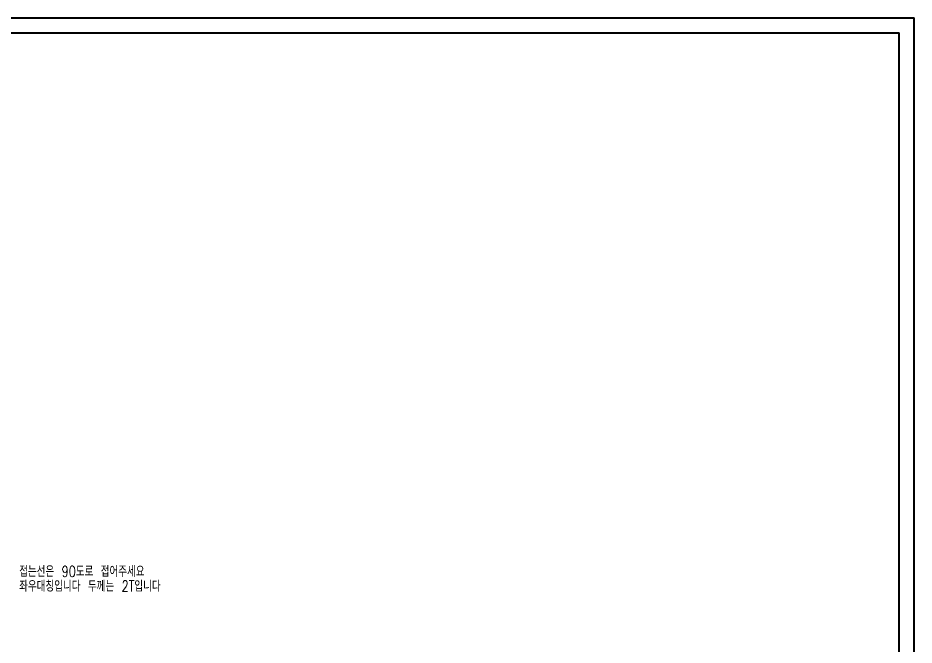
# Model space of a CAD drawing. Header units: millimetres. Extents: x 0 to 1189, y 0 to 841.
# Drawn here: x 588 to 1189, y 421 to 841 of the extents above; entities that cross this region are included whole.
import ezdxf

# ---------------------------------------------------------------- set-up
doc = ezdxf.new("R2010")
doc.units = ezdxf.units.MM
doc.styles.add('SLDTEXTSTYLE1', font='TXT', dxfattribs={"width": 0.75, "bigfont": 'bigfont'})

# ---------------------------------------------------------------- blocks, each defined once
blk = doc.blocks.new('SW_NOTE_1')
at = {"color": 0, "linetype": 'Continuous', "lineweight": 0, "char_height": 7.4083, "attachment_point": 1, "style": 'SLDTEXTSTYLE1'}
for s, insert in [('접는선은 90도로 접어주세요', (0, 9.55)), ('좌우대칭입니다 두께는 2T입니다', (0, -0.33))]:
    blk.add_mtext(s, dxfattribs=dict(at, insert=insert))

msp = doc.modelspace()

# ---------------------------------------------------------------- linework, layer by layer
at = {"color": 7, "linetype": 'Continuous', "lineweight": 40}
for p, q in [((0.07884, 841.21478), (1189.07884, 841.21478)), ((1189.07884, 0.21478), (1189.07884, 841.21478)), ((25.07884, 831.21478), (1179.07884, 831.21478)), ((1179.07884, 10.21478), (1179.07884, 831.21478))]:
    msp.add_line(p, q, dxfattribs=at)

# ---------------------------------------------------------------- block references
at = {"color": 7, "linetype": 'Continuous', "lineweight": 0}
msp.add_blockref('SW_NOTE_1', (589.05815, 464.30177), dxfattribs=at)

doc.saveas('drawing.dxf')
